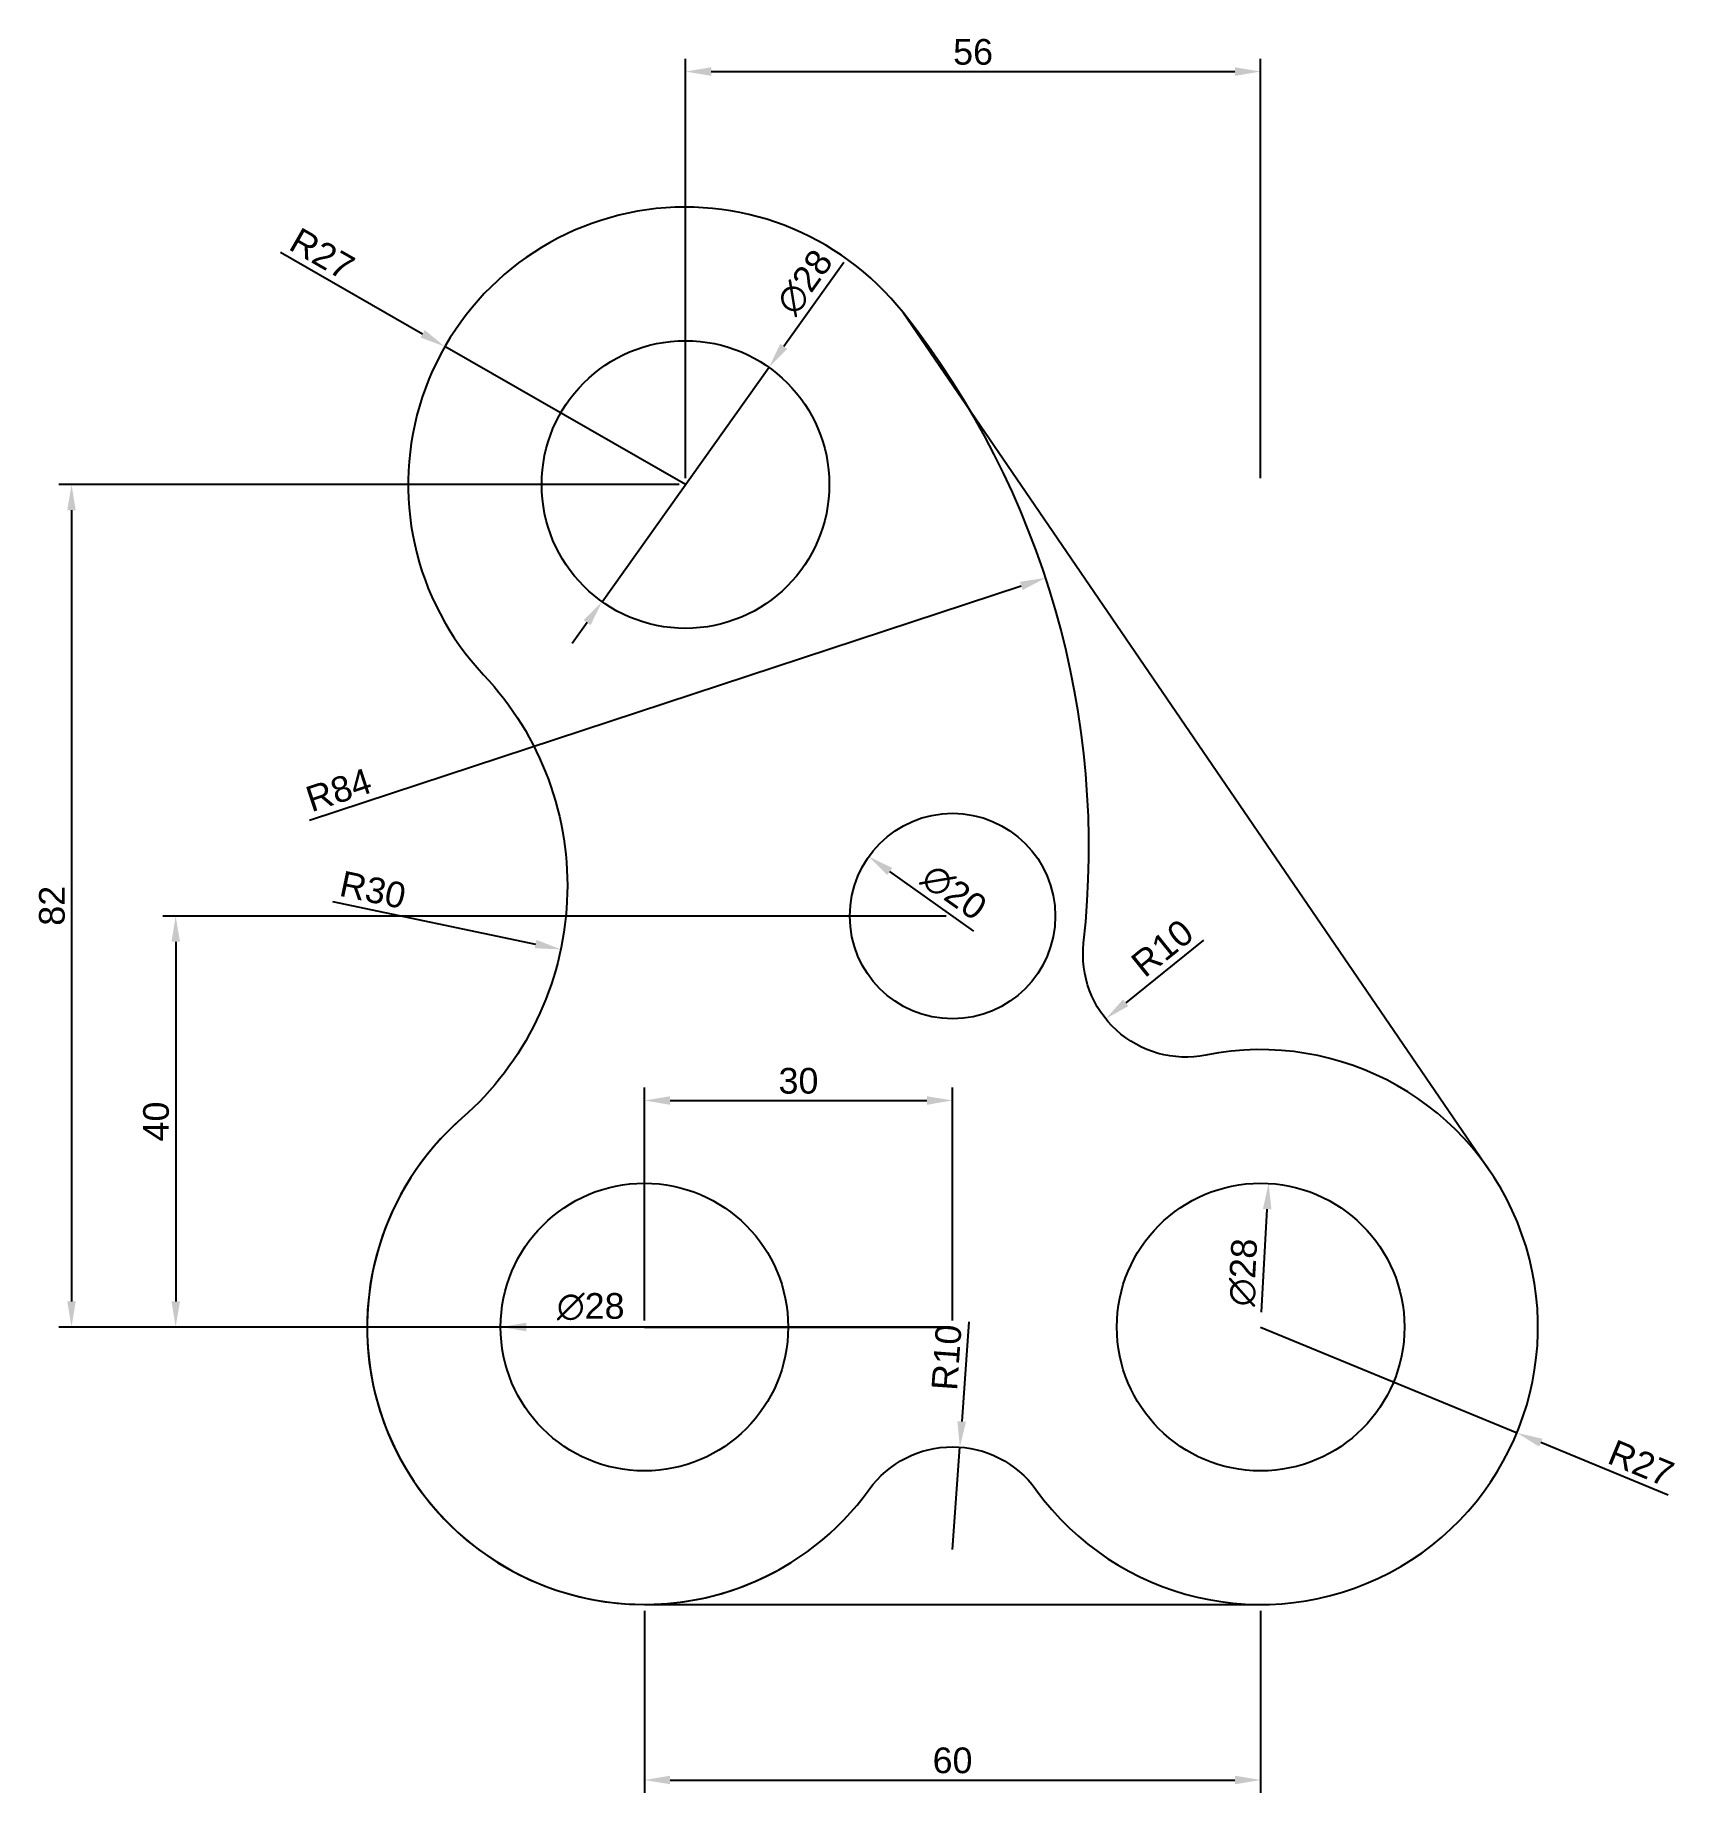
# Model space of a CAD drawing. Header units: millimetres. Extents: x 1928 to 2088, y 1603 to 1774.
import ezdxf

# ---------------------------------------------------------------- set-up
doc = ezdxf.new("R2010")
doc.units = ezdxf.units.MM
doc.styles.get("Standard").update_dxf_attribs({"font": 'arial.ttf'})
doc.dimstyles.new('ISO-25', dxfattribs={"dimtxt": 2.5, "dimasz": 2.5, "dimexe": 1.25, "dimexo": 0.625, "dimtad": 1, "dimtxsty": 'Standard', "dimcen": 2.5, "dimadec": 0, "dimazin": 0, "dimtfac": 1, "dimtmove": 0, "dimatfit": 3, "dimfxl": 1, "dimarcsym": 0})

# ---------------------------------------------------------------- blocks, each defined once
blk = doc.blocks.new('*D1')
at = {"color": 0, "lineweight": -2, "transparency": 16777216}
for p, q in [((1952.37, 1753.11), (1966.21, 1745.18)), ((1991.81, 1730.51), (1968.38, 1743.93))]:
    blk.add_line(p, q, dxfattribs=at)
at = {"color": 0, "transparency": 16777216}
blk.add_solid([(1966.42, 1745.54), (1966.01, 1744.82), (1968.38, 1743.93)], dxfattribs=at)
at = {"layer": 'Defpoints', "color": 0, "transparency": 16777216}
for p in [(1968.38, 1743.93), (1991.81, 1730.51)]:
    blk.add_point(p, dxfattribs=at)
at = {"color": 0, "transparency": 16777216, "insert": (1956.44, 1752.95), "char_height": 2.5, "attachment_point": 5, "rotation": 330.1779}
blk.add_mtext('R27', dxfattribs=at)
blk = doc.blocks.new('*D2')
at = {"color": 0, "lineweight": -2, "transparency": 16777216}
blk.add_line((1955.2, 1697.83), (2024.5, 1720.64), dxfattribs=at)
at = {"color": 0, "transparency": 16777216}
blk.add_solid([(2024.37, 1721.04), (2024.63, 1720.24), (2026.88, 1721.42)], dxfattribs=at)
at = {"layer": 'Defpoints', "color": 0, "transparency": 16777216}
for p in [(2026.88, 1721.42), (1947.09, 1695.16)]:
    blk.add_point(p, dxfattribs=at)
at = {"color": 0, "transparency": 16777216, "insert": (1958.04, 1700.77), "char_height": 2.5, "attachment_point": 5, "rotation": 18.2166}
blk.add_mtext('R84', dxfattribs=at)
blk = doc.blocks.new('*D3')
at = {"color": 0, "lineweight": -2, "transparency": 16777216}
blk.add_line((1957.45, 1689.93), (1977.22, 1685.78), dxfattribs=at)
at = {"color": 0, "transparency": 16777216}
blk.add_solid([(1977.3, 1686.19), (1977.13, 1685.37), (1979.67, 1685.27)], dxfattribs=at)
at = {"layer": 'Defpoints', "color": 0, "transparency": 16777216}
for p in [(1950.31, 1691.43), (1979.67, 1685.27)]:
    blk.add_point(p, dxfattribs=at)
at = {"color": 0, "transparency": 16777216, "insert": (1961.37, 1691.05), "char_height": 2.5, "attachment_point": 5, "rotation": 348.1411}
blk.add_mtext('R30', dxfattribs=at)
blk = doc.blocks.new('*D4')
at = {"color": 0, "lineweight": -2, "transparency": 16777216}
blk.add_line((2042.24, 1686.17), (2034.67, 1680.07), dxfattribs=at)
at = {"color": 0, "transparency": 16777216}
blk.add_solid([(2034.41, 1680.4), (2034.93, 1679.75), (2032.73, 1678.51)], dxfattribs=at)
at = {"layer": 'Defpoints', "color": 0, "transparency": 16777216}
for p in [(2040.51, 1684.78), (2032.73, 1678.51)]:
    blk.add_point(p, dxfattribs=at)
at = {"color": 0, "transparency": 16777216, "insert": (2038.24, 1685.39), "char_height": 2.5, "attachment_point": 5, "rotation": 38.8645}
blk.add_mtext('R10', dxfattribs=at)
blk = doc.blocks.new('*D5')
at = {"color": 0, "lineweight": -2, "transparency": 16777216}
for p, q in [((2019.39, 1649.01), (2018.7, 1639.32)), ((2017.81, 1626.85), (2018.52, 1636.82))]:
    blk.add_line(p, q, dxfattribs=at)
at = {"color": 0, "transparency": 16777216}
blk.add_solid([(2018.28, 1639.35), (2019.12, 1639.29), (2018.52, 1636.82)], dxfattribs=at)
at = {"layer": 'Defpoints', "color": 0, "transparency": 16777216}
for p in [(2018.52, 1636.82), (2017.81, 1626.85)]:
    blk.add_point(p, dxfattribs=at)
at = {"color": 0, "transparency": 16777216, "insert": (2017.24, 1645.55), "char_height": 2.5, "attachment_point": 5, "rotation": 85.9011}
blk.add_mtext('R10', dxfattribs=at)
blk = doc.blocks.new('*D6')
at = {"color": 0, "lineweight": -2, "transparency": 16777216}
for p, q in [((2047.81, 1648.51), (2072.77, 1638.21)), ((2087.48, 1632.14), (2075.08, 1637.26))]:
    blk.add_line(p, q, dxfattribs=at)
at = {"color": 0, "transparency": 16777216}
blk.add_solid([(2075.24, 1637.64), (2074.92, 1636.87), (2072.77, 1638.21)], dxfattribs=at)
at = {"layer": 'Defpoints', "color": 0, "transparency": 16777216}
for p in [(2047.81, 1648.51), (2072.77, 1638.21)]:
    blk.add_point(p, dxfattribs=at)
at = {"color": 0, "transparency": 16777216, "insert": (2084.86, 1635.25), "char_height": 2.5, "attachment_point": 5, "rotation": 337.5806}
blk.add_mtext('R27', dxfattribs=at)
blk = doc.blocks.new('*D7')
at = {"color": 0, "lineweight": -2, "transparency": 16777216}
for p, q in [((1987.81, 1620.88), (1987.81, 1603.17)), ((2047.81, 1620.88), (2047.81, 1603.17)), ((1990.31, 1604.42), (2045.31, 1604.42))]:
    blk.add_line(p, q, dxfattribs=at)
at = {"color": 0, "transparency": 16777216}
for points in [[(1990.31, 1604.84), (1990.31, 1604.01), (1987.81, 1604.42)], [(2045.31, 1604.84), (2045.31, 1604.01), (2047.81, 1604.42)]]:
    blk.add_solid(points, dxfattribs=at)
at = {"layer": 'Defpoints', "color": 0, "transparency": 16777216}
for p in [(1987.81, 1621.51), (2047.81, 1621.51), (2047.81, 1604.42)]:
    blk.add_point(p, dxfattribs=at)
at = {"color": 0, "transparency": 16777216, "insert": (2017.81, 1606.32), "char_height": 2.5, "attachment_point": 5}
blk.add_mtext('60', dxfattribs=at)
blk = doc.blocks.new('*D8')
at = {"color": 0, "lineweight": -2, "transparency": 16777216}
for p, q in [((2007.22, 1752.13), (2001.38, 1743.94)), ((1983.68, 1719.1), (1999.93, 1741.91)), ((1982.23, 1717.07), (1980.78, 1715.03))]:
    blk.add_line(p, q, dxfattribs=at)
at = {"color": 0, "transparency": 16777216}
for points in [[(2001.04, 1744.19), (2001.72, 1743.7), (1999.93, 1741.91)], [(1981.89, 1717.31), (1982.57, 1716.83), (1983.68, 1719.1)]]:
    blk.add_solid(points, dxfattribs=at)
at = {"layer": 'Defpoints', "color": 0, "transparency": 16777216}
for p in [(1999.93, 1741.91), (1983.68, 1719.1)]:
    blk.add_point(p, dxfattribs=at)
at = {"color": 0, "transparency": 16777216, "insert": (2003.42, 1750.2), "char_height": 2.5, "attachment_point": 5, "rotation": 54.5275}
blk.add_mtext('∅28', dxfattribs=at)
blk = doc.blocks.new('*D9')
at = {"color": 0, "lineweight": -2, "transparency": 16777216}
blk.add_line((1986.36, 1648.51), (1976.31, 1648.51), dxfattribs=at)
at = {"color": 0, "transparency": 16777216}
blk.add_solid([(1976.31, 1648.92), (1976.31, 1648.09), (1973.81, 1648.51)], dxfattribs=at)
at = {"layer": 'Defpoints', "color": 0, "transparency": 16777216}
for p in [(1973.81, 1648.51), (2001.81, 1648.51)]:
    blk.add_point(p, dxfattribs=at)
at = {"color": 0, "transparency": 16777216, "insert": (1982.58, 1650.48), "char_height": 2.5, "attachment_point": 5}
blk.add_mtext('∅28', dxfattribs=at)
blk = doc.blocks.new('*D10')
at = {"color": 0, "lineweight": -2, "transparency": 16777216}
blk.add_line((2019.88, 1687.03), (2011.69, 1692.85), dxfattribs=at)
at = {"color": 0, "transparency": 16777216}
blk.add_solid([(2011.94, 1693.19), (2011.45, 1692.51), (2009.66, 1694.3)], dxfattribs=at)
at = {"layer": 'Defpoints', "color": 0, "transparency": 16777216}
for p in [(2009.66, 1694.3), (2025.96, 1682.71)]:
    blk.add_point(p, dxfattribs=at)
at = {"color": 0, "transparency": 16777216, "insert": (2017.95, 1690.82), "char_height": 2.5, "attachment_point": 5, "rotation": 324.5875}
blk.add_mtext('∅20', dxfattribs=at)
blk = doc.blocks.new('*D11')
at = {"color": 0, "lineweight": -2, "transparency": 16777216}
blk.add_line((2047.89, 1649.95), (2048.44, 1659.99), dxfattribs=at)
at = {"color": 0, "transparency": 16777216}
blk.add_solid([(2048.03, 1660.01), (2048.86, 1659.97), (2048.58, 1662.48)], dxfattribs=at)
at = {"layer": 'Defpoints', "color": 0, "transparency": 16777216}
for p in [(2048.58, 1662.48), (2047.03, 1634.53)]:
    blk.add_point(p, dxfattribs=at)
at = {"color": 0, "transparency": 16777216, "insert": (2046.13, 1653.83), "char_height": 2.5, "attachment_point": 5, "rotation": 86.8357}
blk.add_mtext('∅28', dxfattribs=at)
blk = doc.blocks.new('*D12')
at = {"color": 0, "lineweight": -2, "transparency": 16777216}
for p, q in [((1991.81, 1731.13), (1991.81, 1771.95)), ((1994.31, 1770.7), (2045.31, 1770.7)), ((2047.81, 1731.13), (2047.81, 1771.95))]:
    blk.add_line(p, q, dxfattribs=at)
at = {"color": 0, "transparency": 16777216}
for points in [[(1994.31, 1771.12), (1994.31, 1770.28), (1991.81, 1770.7)], [(2045.31, 1771.12), (2045.31, 1770.28), (2047.81, 1770.7)]]:
    blk.add_solid(points, dxfattribs=at)
at = {"layer": 'Defpoints', "color": 0, "transparency": 16777216}
for p in [(2047.81, 1770.7), (1991.81, 1730.51), (2047.81, 1730.51)]:
    blk.add_point(p, dxfattribs=at)
at = {"color": 0, "transparency": 16777216, "insert": (2019.81, 1772.6), "char_height": 2.5, "attachment_point": 5}
blk.add_mtext('56', dxfattribs=at)
blk = doc.blocks.new('*D13')
at = {"color": 0, "lineweight": -2, "transparency": 16777216}
for p, q in [((2017.18, 1688.51), (1940.92, 1688.51)), ((1942.17, 1686.01), (1942.17, 1651.01)), ((2017.18, 1648.51), (1940.92, 1648.51))]:
    blk.add_line(p, q, dxfattribs=at)
at = {"color": 0, "transparency": 16777216}
for points in [[(1941.76, 1686.01), (1942.59, 1686.01), (1942.17, 1688.51)], [(1941.76, 1651.01), (1942.59, 1651.01), (1942.17, 1648.51)]]:
    blk.add_solid(points, dxfattribs=at)
at = {"layer": 'Defpoints', "color": 0, "transparency": 16777216}
for p in [(2017.81, 1688.51), (1942.17, 1648.51), (2017.81, 1648.51)]:
    blk.add_point(p, dxfattribs=at)
at = {"color": 0, "transparency": 16777216, "insert": (1940.27, 1668.51), "char_height": 2.5, "attachment_point": 5, "rotation": 90}
blk.add_mtext('40', dxfattribs=at)
blk = doc.blocks.new('*D14')
at = {"color": 0, "lineweight": -2, "transparency": 16777216}
for p, q in [((1987.81, 1649.13), (1987.81, 1671.81)), ((2017.81, 1649.13), (2017.81, 1671.81)), ((1990.31, 1670.56), (2015.31, 1670.56))]:
    blk.add_line(p, q, dxfattribs=at)
at = {"color": 0, "transparency": 16777216}
for points in [[(1990.31, 1670.97), (1990.31, 1670.14), (1987.81, 1670.56)], [(2015.31, 1670.97), (2015.31, 1670.14), (2017.81, 1670.56)]]:
    blk.add_solid(points, dxfattribs=at)
at = {"layer": 'Defpoints', "color": 0, "transparency": 16777216}
for p in [(2017.81, 1670.56), (1987.81, 1648.51), (2017.81, 1648.51)]:
    blk.add_point(p, dxfattribs=at)
at = {"color": 0, "transparency": 16777216, "insert": (2002.81, 1672.46), "char_height": 2.5, "attachment_point": 5}
blk.add_mtext('30', dxfattribs=at)
blk = doc.blocks.new('*D15')
at = {"color": 0, "lineweight": -2, "transparency": 16777216}
for p, q in [((1991.18, 1730.51), (1930.78, 1730.51)), ((1932.03, 1728.01), (1932.03, 1651.01)), ((1991.18, 1648.51), (1930.78, 1648.51))]:
    blk.add_line(p, q, dxfattribs=at)
at = {"color": 0, "transparency": 16777216}
for points in [[(1931.61, 1728.01), (1932.44, 1728.01), (1932.03, 1730.51)], [(1931.61, 1651.01), (1932.44, 1651.01), (1932.03, 1648.51)]]:
    blk.add_solid(points, dxfattribs=at)
at = {"layer": 'Defpoints', "color": 0, "transparency": 16777216}
for p in [(1991.81, 1730.51), (1932.03, 1648.51), (1991.81, 1648.51)]:
    blk.add_point(p, dxfattribs=at)
at = {"color": 0, "transparency": 16777216, "insert": (1930.13, 1689.51), "char_height": 2.5, "attachment_point": 5, "rotation": 90}
blk.add_mtext('82', dxfattribs=at)

msp = doc.modelspace()

# ---------------------------------------------------------------- linework, layer by layer
for p, q in [((1987.807, 1648.506), (2017.807, 1648.506)), ((1987.807, 1621.506), (2047.807, 1621.506))]:
    msp.add_line(p, q)
msp.add_lwpolyline([(2012.989, 1747.248, 1.0441807), (1972.149, 1711.998, -0.4251666), (1970.043, 1668.84, 1.1207507), (2009.699, 1632.703, -0.5114531), (2025.915, 1632.703, 1.8330706), (2042.484, 1674.976, -0.5079321), (2030.574, 1685.885, 0.1973828), (2012.989, 1747.248), (2070.093, 1663.748)], format="xyb")
for centre, radius in [((1991.807, 1730.506), 14), ((2017.807, 1688.506), 10), ((1987.807, 1648.506), 14), ((2047.807, 1648.506), 14)]:
    msp.add_circle(centre, radius)
msp.add_arc((1987.807, 1648.506), 27, 131.14014, 301.75686)

# ---------------------------------------------------------------- dimensions: what is measured, and where the dimension line sits
for base, p1, p2, picture, middle in [((2047.807, 1770.701), (1991.807, 1730.506), (2047.807, 1730.506), '*D12', (2019.807, 1772.603)), ((2017.807, 1670.556), (1987.807, 1648.506), (2017.807, 1648.506), '*D14', (2002.807, 1672.459)), ((2047.807, 1604.423), (1987.807, 1621.506), (2047.807, 1621.506), '*D7', (2017.807, 1606.325))]:
    dim = msp.add_linear_dim(base=base, p1=p1, p2=p2, dimstyle='ISO-25')
    dim.commit()
    dim.dimension.update_dxf_attribs({"geometry": picture, "text_midpoint": middle})
for center, mpoint, picture, middle in [((1991.807, 1730.506), (1968.382, 1743.934), '*D1', (1955.502, 1751.317)), ((1947.088, 1695.162), (2026.878, 1721.421), '*D2', (1958.63, 1698.96)), ((1950.306, 1691.433), (1979.666, 1685.268), '*D3', (1960.976, 1689.193)), ((2040.513, 1684.78), (2032.727, 1678.505), '*D4', (2039.429, 1683.907)), ((2047.807, 1648.506), (2072.766, 1638.209), '*D6', (2084.142, 1633.515))]:
    dim = msp.add_radius_dim(center=center, mpoint=mpoint, dimstyle='ISO-25')
    dim.commit()
    dim.dimension.update_dxf_attribs({"geometry": picture, "text_midpoint": middle, "dimtype": 164})
dim = msp.add_diameter_dim_2p(p1=(1983.682, 1719.105), p2=(1999.931, 1741.908), dimstyle='ISO-25')
dim.commit()
dim.dimension.update_dxf_attribs({"geometry": '*D8', "text_midpoint": (2003.42, 1750.201)})
for base, p1, p2, picture, middle in [((1932.028, 1648.506), (1991.807, 1730.506), (1991.807, 1648.506), '*D15', (1930.127, 1689.506)), ((1942.172, 1648.506), (2017.807, 1688.506), (2017.807, 1648.506), '*D13', (1940.271, 1668.506))]:
    dim = msp.add_linear_dim(base=base, p1=p1, p2=p2, angle=90, dimstyle='ISO-25')
    dim.commit()
    dim.dimension.update_dxf_attribs({"geometry": picture, "text_midpoint": middle})
for p1, p2, picture, middle in [((2025.957, 1682.712), (2009.657, 1694.301), '*D10', (2016.805, 1689.218)), ((2047.034, 1634.528), (2048.579, 1662.485), '*D11', (2048.095, 1653.72)), ((2001.807, 1648.506), (1973.807, 1648.506), '*D9', (1982.585, 1648.506))]:
    dim = msp.add_diameter_dim_2p(p1=p1, p2=p2, dimstyle='ISO-25')
    dim.commit()
    dim.dimension.update_dxf_attribs({"geometry": picture, "text_midpoint": middle, "dimtype": 163})
dim = msp.add_radius_dim(center=(2017.807, 1626.85), mpoint=(2018.521, 1636.824), dimstyle='ISO-25')
dim.commit()
dim.dimension.update_dxf_attribs({"geometry": '*D5', "text_midpoint": (2017.24, 1645.546)})

doc.saveas('drawing.dxf')
